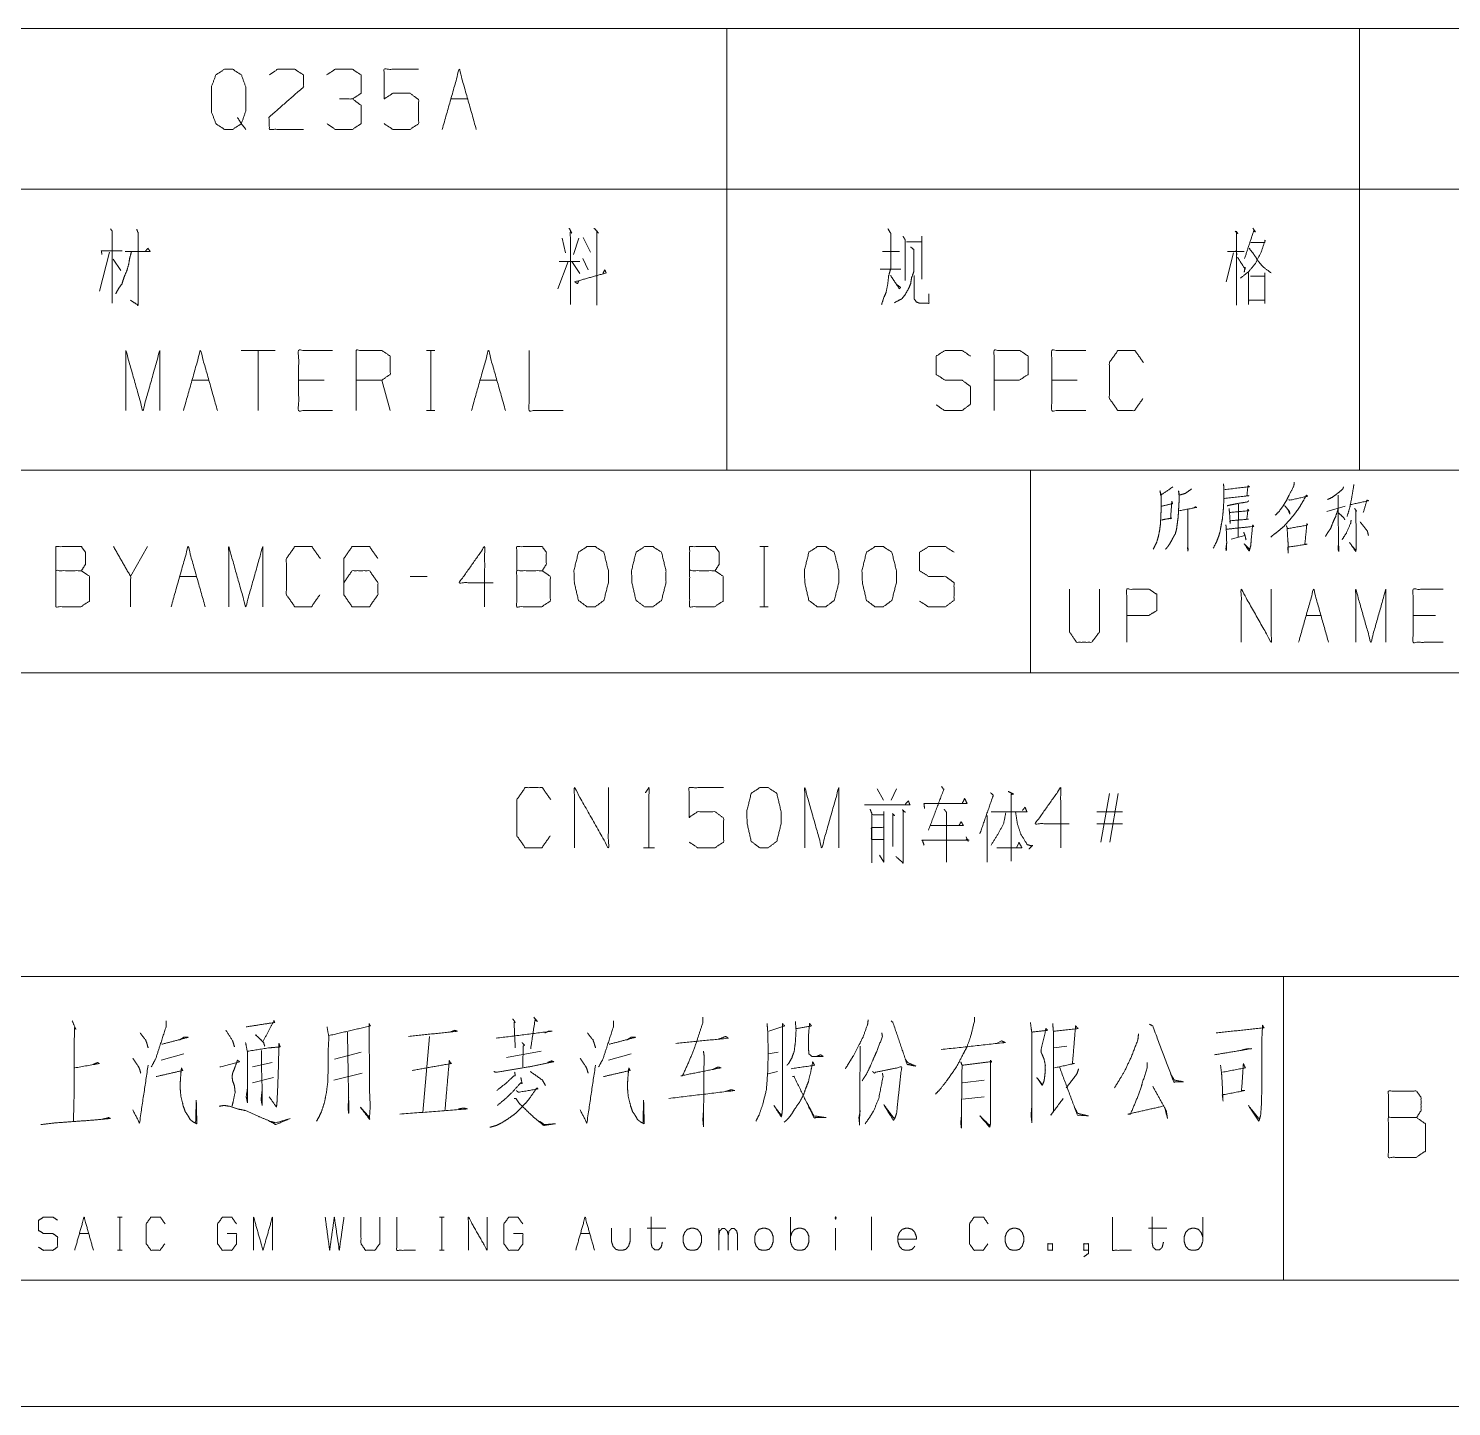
# Model space of a CAD drawing. Header units: millimetres. Extents: x 0 to 420, y 0 to 297.
# Drawn here: x 285.4 to 341.6, y 0 to 54.5 of the extents above; entities that cross this region are included whole.
import ezdxf

# ---------------------------------------------------------------- set-up
doc = ezdxf.new("R2010")
doc.units = ezdxf.units.MM
doc.layers.add('101', color=7, linetype='Continuous', true_color=0xffffff)

msp = doc.modelspace()

# ---------------------------------------------------------------- linework, layer by layer
at = {"layer": '101', "color": 72, "linetype": 'Continuous', "lineweight": 18}
for p, q in [((283, 54.463), (313, 54.463)), ((313, 54.463), (313, 48.113)), ((313, 54.463), (338, 54.463)), ((338, 54.463), (338, 48.113)), ((338, 54.463), (368, 54.463)), ((302.087, 51.675), (302.759, 51.675)), ((283, 48.113), (313, 48.113)), ((313, 48.113), (338, 48.113)), ((313, 48.113), (313, 37)), ((338, 48.113), (368, 48.113)), ((338, 48.113), (338, 37)), ((306.495, 46.175), (306.618, 45.6)), ((307.149, 46.175), (306.936, 45.525)), ((307.325, 46.2), (307.608, 45.625)), ((320.703, 46.25), (320.703, 44.55)), ((288.601, 45.625), (288.212, 44.075)), ((319.147, 45.65), (319.819, 45.65)), ((320.102, 46.025), (320.703, 46.025)), ((333.018, 45.6), (332.735, 44.45)), ((288.742, 45.35), (289.043, 44.9)), ((306.724, 45.25), (306.318, 44.175)), ((306.371, 45.25), (307.184, 45.25)), ((306.866, 45.25), (307.184, 44.775)), ((307.308, 45.375), (307.52, 44.925)), ((319.059, 44.95), (319.872, 44.95)), ((295.143, 41.737), (293.8, 41.737)), ((294.472, 41.737), (294.472, 39.362)), ((301.124, 41.737), (301.46, 41.737)), ((301.301, 41.737), (301.301, 39.362)), ((291.859, 40.563), (292.531, 40.563)), ((297.084, 40.563), (296.076, 40.563)), ((299.696, 39.362), (299.36, 40.563)), ((303.242, 40.563), (303.913, 40.563)), ((326.847, 40.563), (325.839, 40.563)), ((301.124, 39.362), (301.46, 39.362)), ((283, 37), (313, 37)), ((313, 37), (338, 37)), ((338, 37), (368, 37)), ((333.22, 35.666), (333.204, 34.364)), ((336.715, 35.379), (337.433, 35.578)), ((332.923, 34.275), (333.469, 34.43)), ((290.104, 33.984), (289.433, 32.809)), ((314.297, 33.984), (314.633, 33.984)), ((314.474, 33.984), (314.474, 31.609)), ((291.373, 32.809), (292.045, 32.809)), ((301.151, 32.809), (300.479, 32.809)), ((314.297, 31.609), (314.633, 31.609)), ((335.887, 31.261), (336.48, 31.261)), ((341.006, 31.261), (340.116, 31.261)), ((318.938, 24.409), (319.186, 23.959)), ((319.698, 24.409), (319.486, 23.959)), ((327.779, 22.309), (328.115, 24.234)), ((328.468, 24.234), (328.133, 22.309)), ((323.279, 23.359), (323.279, 21.509)), ((328.628, 23.509), (327.62, 23.509)), ((322.54, 22.334), (322.452, 22.509)), ((328.628, 23.034), (327.62, 23.034)), ((309.709, 22.084), (310.133, 22.084)), ((324.534, 22.284), (324.446, 22.084)), ((319.027, 21.784), (319.203, 21.509)), ((301.247, 14.626), (300.979, 11.625)), ((323.853, 14.454), (323.658, 14.35)), ((326.437, 14.247), (325.925, 14.178)), ((290.64, 13.695), (291.542, 13.936)), ((294.249, 13.419), (295.029, 13.591)), ((298.541, 14.005), (297.492, 13.729)), ((304.295, 13.798), (305.661, 14.04)), ((308.319, 13.695), (309.221, 13.936)), ((315.025, 14.005), (314.635, 13.936)), ((294.249, 12.798), (295.078, 13.005)), ((297.467, 12.901), (298.589, 13.177)), ((315, 13.246), (314.635, 13.143)), ((323.17, 12.901), (322.316, 12.798)), ((322.316, 12.142), (323.17, 12.246)), ((288.913, 7.485), (289.098, 7.485)), ((289.01, 7.485), (289.01, 6.174)), ((301.642, 7.485), (301.827, 7.485)), ((301.74, 7.485), (301.74, 6.174)), ((315.512, 6.519), (315.512, 7.485)), ((318.712, 7.499), (318.712, 6.174)), ((287.411, 6.836), (287.781, 6.836)), ((307.212, 6.836), (307.582, 6.836)), ((309.855, 7.043), (310.587, 7.043)), ((312.684, 6.174), (312.684, 7.043)), ((317.297, 7.043), (317.297, 6.174)), ((329.656, 7.043), (330.387, 7.043)), ((288.913, 6.174), (289.098, 6.174)), ((301.642, 6.174), (301.827, 6.174))]:
    msp.add_line(p, q, dxfattribs=at)
at = {"layer": '101', "color": 133, "linetype": 'Continuous', "lineweight": 18}
for p, q in [((235, 37), (415, 37)), ((325, 37), (325, 29)), ((235, 29), (415, 29)), ((285, 17), (394, 17)), ((335, 17), (335, 5)), ((25, 5), (415, 5)), ((235, 5), (415, 5)), ((0, 0), (420, 0))]:
    msp.add_line(p, q, dxfattribs=at)
at = {"layer": '101', "color": 72, "linetype": 'Continuous', "lineweight": 18}
for points, knots in [([(299.457, 50.7), (299.793, 50.475), (300.482, 50.475), (300.818, 50.7), (300.818, 51.65), (300.482, 51.9), (299.793, 51.9), (299.457, 51.675), (299.457, 52.85), (300.818, 52.85)], [0, 0, 0.062229, 0.168345, 0.230571, 0.376816, 0.441264, 0.547379, 0.609609, 0.79049, 1, 1]), ([(293.653, 50.95), (293.812, 50.7), (293.476, 50.475), (293.14, 50.475), (292.804, 50.7), (292.628, 51.175), (292.628, 52.15), (292.804, 52.625), (293.14, 52.85), (293.476, 52.85), (293.812, 52.625), (293.989, 52.15), (293.989, 51.2), (293.812, 50.7), (293.989, 50.475)], [0, 0, 0.043279, 0.102317, 0.151367, 0.210407, 0.284429, 0.426831, 0.500853, 0.559894, 0.608944, 0.667982, 0.742004, 0.880755, 0.958211, 1, 1]), ([(294.922, 52.625), (295.24, 52.85), (295.929, 52.85), (296.265, 52.625), (296.265, 52.15), (294.904, 50.95), (294.922, 50.475), (296.265, 50.475)], [0, 0, 0.069691, 0.192979, 0.265274, 0.350227, 0.674741, 0.759752, 1, 1]), ([(298.206, 51.675), (298.542, 51.9), (298.542, 52.625), (298.206, 52.85), (297.516, 52.85), (297.181, 52.625)], [0, 0, 0.153872, 0.429851, 0.583723, 0.846122, 1, 1]), ([(297.198, 50.7), (297.516, 50.475), (298.206, 50.475), (298.542, 50.7), (298.542, 51.425), (298.206, 51.675), (297.693, 51.675)], [0, 0, 0.124123, 0.34369, 0.472445, 0.703376, 0.836727, 1, 1]), ([(288.636, 46.55), (288.707, 46.45), (288.707, 43.6)], [0, 0, 0.041199, 1, 1]), ([(289.679, 46.525), (289.732, 46.375), (289.732, 43.525), (289.432, 43.725)], [0, 0, 0.047209, 0.892896, 1, 1]), ([(306.76, 46.575), (306.866, 46.375), (306.813, 46.45), (306.813, 43.55)], [0, 0, 0.070344, 0.098885, 1, 1]), ([(307.75, 46.575), (307.926, 46.375), (307.856, 46.45), (307.856, 43.525)], [0, 0, 0.081006, 0.11229, 1, 1]), ([(319.359, 46.55), (319.483, 46.35), (319.483, 45), (319.395, 44.7), (319.359, 44.375), (319.289, 44.025), (319.2, 43.825), (319.112, 43.55)], [0, 0, 0.076125, 0.513098, 0.614331, 0.720148, 0.835726, 0.906504, 1, 1]), ([(319.96, 46.25), (320.049, 46.1), (320.049, 44.5)], [0, 0, 0.098129, 1, 1]), ([(333.089, 46.45), (333.195, 46.35), (333.142, 46.425), (333.142, 43.525), (333.142, 45.65), (332.788, 45.65), (333.442, 45.65)], [0, 0, 0.023247, 0.037896, 0.500409, 0.839319, 0.895699, 1, 1]), ([(333.778, 46.575), (333.884, 46.425), (333.814, 46.45), (333.46, 45.375)], [0, 0, 0.132126, 0.186059, 1, 1]), ([(288.3, 45.525), (288.283, 45.675), (289.096, 45.675)], [0, 0, 0.156667, 1, 1]), ([(289.467, 45.625), (289.396, 45.375), (289.361, 45.15), (289.29, 44.9), (289.184, 44.65), (289.096, 44.375), (288.954, 44.175), (288.848, 43.975)], [0, 0, 0.146031, 0.274053, 0.420084, 0.572724, 0.735083, 0.872755, 1, 1]), ([(289.22, 45.65), (290.209, 45.65), (290.121, 45.775), (290.015, 45.65)], [0, 0, 0.757413, 0.874554, 1, 1]), ([(320.261, 45.825), (320.385, 45.725), (320.385, 44.85), (320.296, 44.6), (320.261, 44.375), (320.19, 44.2), (320.049, 43.95), (319.907, 43.775), (319.624, 43.625)], [0, 0, 0.062435, 0.405831, 0.509895, 0.599279, 0.673351, 0.786072, 0.874364, 1, 1]), ([(333.708, 46), (334.255, 46), (334.273, 46.1), (334.114, 45.625), (333.884, 45.175), (333.619, 44.85), (333.301, 44.6)], [0, 0, 0.220966, 0.26192, 0.463932, 0.667691, 0.836831, 1, 1]), ([(333.637, 45.775), (333.814, 45.55), (334.008, 45.25), (334.185, 45.05), (334.503, 44.8)], [0, 0, 0.21756, 0.48939, 0.692342, 1, 1]), ([(333.177, 45.425), (333.478, 44.95), (333.478, 45.025), (333.442, 44.825)], [0, 0, 0.668993, 0.75826, 1, 1]), ([(307.149, 44.5), (307.096, 44.375), (306.989, 44.45), (308.227, 44.8), (308.174, 44.925), (308.103, 44.775)], [0, 0, 0.073272, 0.143369, 0.837239, 0.91051, 1, 1]), ([(319.465, 44.7), (319.819, 44.175), (319.872, 44.225), (319.731, 44.325)], [0, 0, 0.720064, 0.802978, 1, 1]), ([(320.402, 44.7), (320.402, 43.775), (320.491, 43.65), (320.632, 43.6), (320.985, 43.6), (320.985, 43.975)], [0, 0, 0.472764, 0.551003, 0.627661, 0.808338, 1, 1]), ([(333.619, 44.8), (333.619, 43.55), (333.619, 43.725), (334.255, 43.725), (334.255, 43.6), (334.255, 44.8), (334.255, 44.675), (333.69, 44.675)], [0, 0, 0.306605, 0.34953, 0.505604, 0.536265, 0.830605, 0.861265, 1, 1]), ([(289.247, 39.362), (289.247, 41.737), (289.919, 39.362), (290.59, 41.737), (290.59, 39.362)], [0, 0, 0.245192, 0.5, 0.754808, 1, 1]), ([(297.42, 39.362), (296.076, 39.362), (296.076, 41.737), (297.42, 41.737)], [0, 0, 0.26539, 0.73461, 1, 1]), ([(298.353, 39.362), (298.353, 41.737), (299.36, 41.737), (299.696, 41.513), (299.696, 40.788), (299.36, 40.563), (298.353, 40.563)], [0, 0, 0.400952, 0.571034, 0.639278, 0.761674, 0.829918, 1, 1]), ([(305.182, 41.737), (305.182, 39.362), (306.526, 39.362)], [0, 0, 0.638733, 1, 1]), ([(321.269, 39.588), (321.604, 39.362), (322.294, 39.362), (322.63, 39.613), (322.63, 40.313), (322.294, 40.563), (321.622, 40.563), (321.269, 40.788), (321.269, 41.513), (321.622, 41.737), (322.294, 41.737), (322.63, 41.513)], [0, 0, 0.068037, 0.184055, 0.25452, 0.372335, 0.4428, 0.555844, 0.626371, 0.748393, 0.81892, 0.931964, 1, 1]), ([(323.563, 39.362), (323.563, 41.737), (324.57, 41.737), (324.906, 41.513), (324.906, 40.788), (324.553, 40.563), (323.563, 40.563)], [0, 0, 0.401147, 0.571311, 0.639588, 0.762044, 0.832821, 1, 1]), ([(327.183, 39.362), (325.839, 39.362), (325.839, 41.737), (327.183, 41.737)], [0, 0, 0.26539, 0.73461, 1, 1]), ([(329.441, 39.838), (329.106, 39.362), (328.452, 39.362), (328.116, 39.838), (328.116, 41.263), (328.452, 41.737), (329.123, 41.737), (329.459, 41.263)], [0, 0, 0.114568, 0.243366, 0.357936, 0.638584, 0.753154, 0.885433, 1, 1]), ([(330.629, 36.351), (330.566, 36.307), (330.145, 36.02), (330.114, 36.196), (330.161, 36.02), (330.161, 35.446), (330.145, 35.092), (330.129, 34.849), (330.098, 34.606), (330.051, 34.386), (329.989, 34.165), (329.911, 34.01), (329.848, 33.878)], [0, 0, 0.024363, 0.186803, 0.243942, 0.302154, 0.485024, 0.597668, 0.675195, 0.753199, 0.825098, 0.89819, 0.953346, 1, 1]), ([(331.363, 36.262), (331.113, 36.086), (330.879, 36.02), (330.847, 36.196), (330.879, 35.931), (330.863, 35.666), (330.847, 35.379), (330.832, 35.136), (330.801, 34.916), (330.769, 34.673), (330.723, 34.496), (330.645, 34.364), (330.566, 34.209), (330.488, 34.077), (330.41, 33.966), (330.332, 33.878)], [0, 0, 0.096319, 0.172937, 0.229415, 0.313416, 0.396985, 0.487495, 0.564125, 0.634336, 0.711437, 0.768975, 0.817388, 0.871906, 0.920319, 0.962889, 1, 1]), ([(332.626, 36.461), (332.642, 36.262), (332.642, 35.909), (332.626, 35.578), (332.611, 35.357), (332.58, 35.07), (332.533, 34.827), (332.486, 34.562), (332.424, 34.364), (332.346, 34.165), (332.221, 33.922)], [0, 0, 0.076503, 0.212087, 0.33934, 0.424292, 0.535105, 0.630037, 0.733301, 0.813245, 0.895183, 1, 1]), ([(332.673, 36.24), (333.641, 36.351), (333.594, 36.395), (333.548, 35.998), (333.626, 35.998), (332.658, 35.887)], [0, 0, 0.39108, 0.416924, 0.577585, 0.60892, 1, 1]), ([(335.202, 35.843), (335.248, 35.821), (335.951, 35.975), (335.904, 36.02), (335.779, 35.799), (335.639, 35.556), (335.498, 35.357), (335.342, 35.158), (335.17, 34.96), (334.983, 34.761), (334.78, 34.584), (334.624, 34.474), (334.499, 34.364)], [0, 0, 0.017093, 0.254607, 0.275864, 0.359629, 0.452278, 0.53264, 0.616084, 0.70281, 0.792986, 0.881828, 0.944963, 1, 1]), ([(335.42, 36.527), (335.405, 36.373), (335.217, 36.02), (335.108, 35.799), (334.983, 35.6), (334.827, 35.379), (334.671, 35.225)], [0, 0, 0.101774, 0.363754, 0.525154, 0.678922, 0.85608, 1, 1]), ([(337.371, 36.351), (337.34, 36.262), (337.137, 36.086), (336.918, 35.931), (336.731, 35.843)], [0, 0, 0.111856, 0.433088, 0.752703, 1, 1]), ([(337.152, 36.02), (337.168, 34.275), (337.184, 33.79), (337.152, 33.878), (337.168, 34.077)], [0, 0, 0.691283, 0.883884, 0.921006, 1, 1]), ([(337.777, 36.439), (337.761, 36.329), (337.683, 35.865), (337.621, 35.556), (337.511, 35.181)], [0, 0, 0.086565, 0.451629, 0.696477, 1, 1]), ([(330.192, 35.026), (330.223, 35.048), (330.582, 35.114), (330.535, 35.092), (330.582, 35.777), (330.613, 35.688), (330.176, 35.578)], [0, 0, 0.022681, 0.239273, 0.269981, 0.676983, 0.732557, 1, 1]), ([(330.863, 35.401), (331.566, 35.534), (331.519, 35.556), (331.441, 35.512)], [0, 0, 0.834819, 0.895271, 1, 1]), ([(331.222, 35.446), (331.222, 33.812), (331.207, 33.922), (331.222, 34.099)], [0, 0, 0.849783, 0.907772, 1, 1]), ([(333.626, 35.799), (333.579, 35.755), (333.188, 35.688), (332.97, 35.644), (332.767, 35.6)], [0, 0, 0.07226, 0.516589, 0.766867, 1, 1]), ([(332.845, 35.49), (332.861, 35.335), (332.892, 34.894), (332.876, 35.004), (333.61, 35.07), (333.548, 35.07), (333.594, 35.468), (333.626, 35.401), (332.861, 35.335)], [0, 0, 0.056492, 0.217482, 0.258029, 0.525926, 0.548635, 0.694164, 0.720796, 1, 1]), ([(335.03, 35.6), (335.061, 35.578), (335.233, 35.379), (335.248, 35.269), (335.186, 35.423)], [0, 0, 0.066028, 0.519581, 0.712132, 1, 1]), ([(337.152, 35.468), (337.059, 35.181), (336.949, 34.938), (336.856, 34.695), (336.762, 34.562), (336.653, 34.386)], [0, 0, 0.251918, 0.474135, 0.691326, 0.826694, 1, 1]), ([(337.808, 35.49), (337.886, 35.379), (337.855, 35.401), (337.87, 34.231), (337.87, 33.944), (337.855, 33.79), (337.605, 34.143), (337.855, 33.834)], [0, 0, 0.051678, 0.066298, 0.513635, 0.623349, 0.682727, 0.848098, 1, 1]), ([(337.652, 35.644), (338.354, 35.799), (338.292, 35.821), (338.151, 35.335)], [0, 0, 0.557066, 0.608364, 1, 1]), ([(335.108, 34.805), (335.139, 34.739), (335.17, 34.187), (335.186, 34.121), (335.186, 33.723), (335.17, 33.9), (335.17, 33.966), (335.935, 34.077), (335.842, 34.077), (335.92, 34.894), (335.951, 34.849), (335.904, 34.827), (335.155, 34.695)], [0, 0, 0.018828, 0.160986, 0.178485, 0.280676, 0.326272, 0.343303, 0.542024, 0.566111, 0.777126, 0.791033, 0.804348, 1, 1]), ([(337.168, 35.313), (337.371, 35.136), (337.418, 35.048)], [0, 0, 0.729109, 1, 1]), ([(337.668, 35.026), (337.652, 34.916), (337.48, 34.518), (337.309, 34.253)], [0, 0, 0.129619, 0.632946, 1, 1]), ([(338.027, 34.96), (338.308, 34.606), (338.354, 34.43)], [0, 0, 0.711821, 1, 1]), ([(332.72, 34.849), (332.736, 34.651), (332.751, 34.143), (332.736, 33.812), (332.72, 33.9), (332.751, 34.121)], [0, 0, 0.147471, 0.523364, 0.768667, 0.835021, 1, 1]), ([(332.751, 34.673), (333.813, 34.783), (333.782, 34.849), (333.766, 34.739), (333.719, 34.231), (333.704, 34.032), (333.641, 33.812), (333.438, 34.099), (333.657, 33.878)], [0, 0, 0.374083, 0.399749, 0.43883, 0.61759, 0.687458, 0.767887, 0.891105, 1, 1]), ([(333.423, 34.562), (333.485, 34.386), (333.516, 34.253)], [0, 0, 0.579215, 1, 1]), ([(286.484, 33.034), (286.484, 33.984), (287.492, 33.984), (287.651, 33.759), (287.651, 33.284), (287.492, 33.034), (286.484, 33.034), (286.484, 31.609), (287.474, 31.609), (287.81, 31.834), (287.81, 32.809), (287.492, 33.034)], [0, 0, 0.115917, 0.238845, 0.272468, 0.330427, 0.366583, 0.489512, 0.663388, 0.78416, 0.833484, 0.952452, 1, 1]), ([(289.433, 31.609), (289.433, 32.809), (288.761, 33.984)], [0, 0, 0.469959, 1, 1]), ([(293.314, 31.609), (293.314, 33.984), (293.985, 31.609), (294.657, 33.984), (294.657, 31.609)], [0, 0, 0.245192, 0.5, 0.754808, 1, 1]), ([(296.916, 32.084), (296.58, 31.609), (295.926, 31.609), (295.59, 32.084), (295.59, 33.509), (295.926, 33.984), (296.598, 33.984), (296.934, 33.509)], [0, 0, 0.11457, 0.243368, 0.357935, 0.638584, 0.753151, 0.88543, 1, 1]), ([(297.867, 32.559), (298.185, 33.034), (298.874, 33.034), (299.21, 32.559), (299.21, 32.084), (298.874, 31.609), (298.185, 31.609), (297.867, 32.084), (297.867, 33.509), (298.185, 33.984), (298.874, 33.984), (299.21, 33.509)], [0, 0, 0.076963, 0.16976, 0.248073, 0.312018, 0.390332, 0.483129, 0.560092, 0.751927, 0.828889, 0.921687, 1, 1]), ([(303.763, 32.559), (302.42, 32.559), (303.427, 33.984), (303.427, 31.609)], [0, 0, 0.245869, 0.565295, 1, 1]), ([(304.696, 33.034), (304.696, 33.984), (305.704, 33.984), (305.863, 33.759), (305.863, 33.284), (305.704, 33.034), (304.696, 33.034), (304.696, 31.609), (305.686, 31.609), (306.022, 31.834), (306.022, 32.809), (305.704, 33.034)], [0, 0, 0.115917, 0.238847, 0.27247, 0.330428, 0.366585, 0.489515, 0.66339, 0.784165, 0.833487, 0.952454, 1, 1]), ([(307.803, 31.609), (308.139, 31.859), (308.316, 32.559), (308.316, 33.034), (308.139, 33.759), (307.803, 33.984), (307.468, 33.984), (307.132, 33.759), (306.955, 33.034), (306.973, 32.559), (307.132, 31.859), (307.468, 31.609), (307.803, 31.609)], [0, 0, 0.067527, 0.183973, 0.260585, 0.380944, 0.446143, 0.500306, 0.565505, 0.685865, 0.76253, 0.87831, 0.945837, 1, 1]), ([(310.08, 31.609), (310.416, 31.859), (310.592, 32.559), (310.592, 33.034), (310.416, 33.759), (310.08, 33.984), (309.744, 33.984), (309.408, 33.759), (309.231, 33.034), (309.249, 32.559), (309.408, 31.859), (309.744, 31.609), (310.08, 31.609)], [0, 0, 0.067524, 0.18397, 0.260582, 0.380941, 0.446138, 0.500304, 0.565503, 0.685862, 0.762527, 0.878307, 0.945834, 1, 1]), ([(311.526, 33.034), (311.526, 33.984), (312.533, 33.984), (312.692, 33.759), (312.692, 33.284), (312.533, 33.034), (311.526, 33.034), (311.526, 31.609), (312.515, 31.609), (312.851, 31.834), (312.851, 32.809), (312.533, 33.034)], [0, 0, 0.115917, 0.238848, 0.272469, 0.330428, 0.366583, 0.489514, 0.66339, 0.784162, 0.833487, 0.952454, 1, 1]), ([(316.909, 31.609), (317.245, 31.859), (317.422, 32.559), (317.422, 33.034), (317.245, 33.759), (316.909, 33.984), (316.573, 33.984), (316.238, 33.759), (316.061, 33.034), (316.079, 32.559), (316.238, 31.859), (316.573, 31.609), (316.909, 31.609)], [0, 0, 0.067527, 0.183972, 0.260584, 0.380943, 0.446142, 0.500305, 0.565504, 0.685864, 0.762529, 0.87831, 0.945837, 1, 1]), ([(319.186, 31.609), (319.522, 31.859), (319.698, 32.559), (319.698, 33.034), (319.522, 33.759), (319.186, 33.984), (318.85, 33.984), (318.514, 33.759), (318.337, 33.034), (318.355, 32.559), (318.514, 31.859), (318.85, 31.609), (319.186, 31.609)], [0, 0, 0.067527, 0.183973, 0.260585, 0.380944, 0.446143, 0.500306, 0.565505, 0.685865, 0.76253, 0.87831, 0.945837, 1, 1]), ([(320.614, 31.834), (320.95, 31.609), (321.639, 31.609), (321.975, 31.859), (321.975, 32.559), (321.639, 32.809), (320.967, 32.809), (320.614, 33.034), (320.614, 33.759), (320.967, 33.984), (321.639, 33.984), (321.975, 33.759)], [0, 0, 0.068034, 0.184053, 0.254519, 0.372335, 0.442801, 0.555846, 0.62637, 0.748394, 0.818919, 0.931963, 1, 1]), ([(326.539, 32.299), (326.539, 30.621), (326.82, 30.202), (327.413, 30.202), (327.725, 30.621), (327.725, 32.299)], [0, 0, 0.337151, 0.438599, 0.557782, 0.662849, 1, 1]), ([(328.802, 30.202), (328.802, 32.299), (329.691, 32.299), (329.988, 32.1), (329.988, 31.46), (329.676, 31.261), (328.802, 31.261)], [0, 0, 0.401145, 0.571312, 0.639588, 0.762043, 0.832818, 1, 1]), ([(333.328, 30.202), (333.328, 32.299), (334.514, 30.202), (334.514, 32.299)], [0, 0, 0.317574, 0.682426, 1, 1]), ([(337.853, 30.202), (337.853, 32.299), (338.447, 30.202), (339.04, 32.299), (339.04, 30.202)], [0, 0, 0.245192, 0.5, 0.754808, 1, 1]), ([(341.303, 30.202), (340.116, 30.202), (340.116, 32.299), (341.303, 32.299)], [0, 0, 0.265389, 0.734611, 1, 1]), ([(306.022, 22.559), (305.686, 22.084), (305.032, 22.084), (304.696, 22.559), (304.696, 23.984), (305.032, 24.459), (305.704, 24.459), (306.04, 23.984)], [0, 0, 0.114567, 0.243366, 0.357935, 0.638584, 0.753154, 0.885433, 1, 1]), ([(306.973, 22.084), (306.973, 24.459), (308.316, 22.084), (308.316, 24.459)], [0, 0, 0.317574, 0.682426, 1, 1]), ([(309.779, 24.259), (309.921, 24.459), (309.921, 22.084)], [0, 0, 0.09349, 1, 1]), ([(311.508, 22.309), (311.844, 22.084), (312.533, 22.084), (312.869, 22.309), (312.869, 23.259), (312.533, 23.509), (311.844, 23.509), (311.508, 23.284), (311.508, 24.459), (312.869, 24.459)], [0, 0, 0.062227, 0.168345, 0.230572, 0.376816, 0.441264, 0.547383, 0.609609, 0.79049, 1, 1]), ([(314.633, 22.084), (314.969, 22.334), (315.145, 23.034), (315.145, 23.509), (314.969, 24.234), (314.633, 24.459), (314.297, 24.459), (313.961, 24.234), (313.784, 23.509), (313.802, 23.034), (313.961, 22.334), (314.297, 22.084), (314.633, 22.084)], [0, 0, 0.067524, 0.183971, 0.260583, 0.380943, 0.446139, 0.500306, 0.565503, 0.685862, 0.762528, 0.878309, 0.945833, 1, 1]), ([(316.079, 22.084), (316.079, 24.459), (316.75, 22.084), (317.422, 24.459), (317.422, 22.084)], [0, 0, 0.245192, 0.5, 0.754808, 1, 1]), ([(321.48, 24.509), (321.568, 24.384), (320.967, 22.784)], [0, 0, 0.082203, 1, 1]), ([(323.421, 24.259), (323.527, 24.159), (322.996, 22.634)], [0, 0, 0.082809, 1, 1]), ([(324.11, 24.309), (324.322, 24.209), (324.234, 24.184), (324.234, 21.559)], [0, 0, 0.079453, 0.11057, 1, 1]), ([(326.528, 23.034), (325.184, 23.034), (326.192, 24.459), (326.192, 22.084)], [0, 0, 0.245869, 0.565295, 1, 1]), ([(318.443, 23.784), (320.229, 23.784), (320.176, 23.934), (320.052, 23.809)], [0, 0, 0.842002, 0.917042, 1, 1]), ([(320.808, 23.634), (320.791, 23.834), (322.487, 23.834), (322.399, 24.034), (322.311, 23.859)], [0, 0, 0.086832, 0.820652, 0.915212, 1, 1]), ([(323.438, 23.509), (324.852, 23.509), (324.782, 23.684), (324.676, 23.559)], [0, 0, 0.800379, 0.907216, 1, 1]), ([(318.656, 23.609), (318.726, 23.434), (318.726, 21.484), (318.726, 23.384), (319.203, 23.384), (319.203, 23.509), (319.203, 21.509), (319.203, 22.884), (318.709, 22.884), (318.709, 22.409), (319.186, 22.409)], [0, 0, 0.019945, 0.226009, 0.426789, 0.477219, 0.490428, 0.701776, 0.847078, 0.899375, 0.94957, 1, 1]), ([(319.539, 23.434), (319.628, 23.359), (319.557, 23.384), (319.557, 22.134)], [0, 0, 0.080439, 0.132479, 1, 1]), ([(319.928, 23.584), (320.052, 23.484), (319.963, 23.559), (319.963, 21.484), (319.681, 21.734)], [0, 0, 0.058325, 0.10082, 0.861608, 1, 1]), ([(321.038, 22.959), (322.346, 22.959), (322.258, 23.109), (322.169, 22.959)], [0, 0, 0.789755, 0.894881, 1, 1]), ([(321.586, 23.609), (321.674, 23.484), (321.674, 21.509)], [0, 0, 0.071939, 1, 1]), ([(324.022, 23.459), (323.933, 23.034), (323.703, 22.609), (323.438, 22.184)], [0, 0, 0.306096, 0.646776, 1, 1]), ([(324.41, 23.484), (324.481, 23.034), (324.622, 22.609), (324.87, 22.209), (325.029, 22.159), (325.082, 22.184), (324.941, 22.034)], [0, 0, 0.252323, 0.50043, 0.760971, 0.85334, 0.88581, 1, 1]), ([(320.791, 22.184), (320.72, 22.384), (322.558, 22.384), (322.452, 22.434)], [0, 0, 0.097862, 0.945905, 1, 1]), ([(323.668, 22.084), (324.658, 22.084), (324.534, 22.309)], [0, 0, 0.794014, 1, 1]), ([(287.128, 15.247), (287.274, 14.902), (287.226, 15.006), (287.201, 14.281), (287.201, 12.246), (287.177, 11.28)], [0, 0, 0.088891, 0.116032, 0.287978, 0.770794, 1, 1]), ([(290.835, 15.247), (290.835, 15.006), (290.591, 14.247), (290.42, 13.729), (290.249, 13.419)], [0, 0, 0.124612, 0.535976, 0.817159, 1, 1]), ([(294.005, 15.006), (295.127, 15.178), (295.102, 15.247), (294.663, 14.419), (294.371, 14.695), (294.688, 14.385), (294.736, 14.247)], [0, 0, 0.361753, 0.385074, 0.683733, 0.811934, 0.953357, 1, 1]), ([(304.539, 15.316), (304.637, 15.178), (304.588, 15.178), (304.637, 14.178)], [0, 0, 0.138589, 0.178592, 1, 1]), ([(305.368, 15.385), (305.515, 15.213), (305.417, 15.282), (305.246, 14.143)], [0, 0, 0.151118, 0.230947, 1, 1]), ([(308.514, 15.247), (308.514, 15.006), (308.27, 14.247), (308.099, 13.729), (307.929, 13.419)], [0, 0, 0.124612, 0.535976, 0.817159, 1, 1]), ([(312.05, 15.385), (312.05, 15.178), (311.733, 14.212), (311.513, 13.66), (311.245, 13.074), (311.196, 13.074), (312.757, 13.384), (312.66, 13.419), (312.44, 13.315)], [0, 0, 0.046524, 0.275032, 0.408545, 0.553501, 0.564465, 0.92219, 0.945453, 1, 1]), ([(315.708, 15.213), (315.732, 14.868), (315.708, 14.419), (315.659, 14.04), (315.561, 13.764), (315.439, 13.557), (315.366, 13.488)], [0, 0, 0.190955, 0.438946, 0.650198, 0.811822, 0.94447, 1, 1]), ([(318.585, 15.282), (318.561, 15.109), (318.39, 14.626), (318.219, 14.281), (318, 13.867), (317.829, 13.591), (317.683, 13.35)], [0, 0, 0.081145, 0.319756, 0.499049, 0.717311, 0.868474, 1, 1]), ([(319.488, 15.247), (319.561, 15.178), (320.122, 13.522), (320.463, 13.453), (320.146, 13.591), (320.049, 13.729)], [0, 0, 0.037082, 0.681737, 0.810185, 0.937687, 1, 1]), ([(322.779, 15.385), (322.779, 15.213), (322.633, 14.626), (322.487, 14.212), (322.34, 13.936), (322.072, 13.419), (321.682, 12.867), (321.414, 12.522), (321.243, 12.349)], [0, 0, 0.049752, 0.224095, 0.350741, 0.440842, 0.608969, 0.803946, 0.929998, 1, 1]), ([(289.81, 14.764), (290.03, 14.488), (290.079, 14.35), (290.127, 14.178)], [0, 0, 0.519919, 0.73571, 1, 1]), ([(293.2, 14.868), (293.468, 14.454), (293.541, 14.212)], [0, 0, 0.661595, 1, 1]), ([(297.199, 15.006), (297.272, 14.592), (297.248, 14.178), (297.248, 13.453), (297.223, 12.798), (297.175, 12.418), (297.102, 12.039), (296.98, 11.659), (296.882, 11.452), (296.784, 11.28)], [0, 0, 0.110336, 0.219176, 0.409317, 0.581468, 0.681885, 0.783317, 0.887931, 0.947989, 1, 1]), ([(297.272, 14.661), (298.906, 15.04), (298.858, 15.144), (298.858, 14.626), (298.882, 13.212), (298.882, 12.384), (298.906, 11.866), (298.882, 11.521), (298.882, 11.349), (298.516, 11.832), (298.858, 11.452)], [0, 0, 0.250211, 0.267275, 0.344454, 0.55544, 0.678925, 0.756189, 0.80777, 0.833496, 0.923863, 1, 1]), ([(298.004, 14.799), (298.053, 12.073), (298.053, 11.59), (298.028, 11.797), (298.053, 12.211)], [0, 0, 0.711345, 0.837386, 0.891777, 1, 1]), ([(300.418, 14.626), (302.345, 14.833), (302.247, 14.868), (302.076, 14.799)], [0, 0, 0.870762, 0.917258, 1, 1]), ([(303.881, 14.557), (306.076, 14.833), (305.954, 14.833), (305.807, 14.764)], [0, 0, 0.886329, 0.935184, 1, 1]), ([(307.49, 14.764), (307.709, 14.488), (307.758, 14.35), (307.807, 14.178)], [0, 0, 0.519919, 0.73571, 1, 1]), ([(310.977, 14.35), (313.05, 14.557), (312.952, 14.626), (312.684, 14.523)], [0, 0, 0.836554, 0.884532, 1, 1]), ([(314.586, 15.144), (314.61, 14.868), (314.635, 14.005), (314.61, 13.177), (314.561, 12.522), (314.415, 11.935), (314.269, 11.521), (314.147, 11.28)], [0, 0, 0.070329, 0.28934, 0.499598, 0.66644, 0.819873, 0.931329, 1, 1]), ([(314.659, 14.833), (315.293, 15.04), (315.196, 15.109), (315.196, 11.763), (315.171, 11.521), (315.147, 11.452), (314.854, 11.901), (315.147, 11.521)], [0, 0, 0.122094, 0.143965, 0.756447, 0.800872, 0.814266, 0.912285, 1, 1]), ([(315.757, 14.937), (316.342, 15.04), (316.269, 15.144), (316.22, 14.626), (316.22, 14.178), (316.244, 13.936), (316.366, 13.833), (316.805, 13.833), (316.708, 13.902), (316.537, 13.833)], [0, 0, 0.209703, 0.254415, 0.437769, 0.595975, 0.681595, 0.738019, 0.892888, 0.935041, 1, 1]), ([(319.122, 14.764), (319.146, 14.626), (318.927, 14.04), (318.829, 13.833), (318.683, 13.488), (318.536, 13.177), (318.341, 12.867)], [0, 0, 0.067376, 0.36846, 0.478481, 0.658656, 0.823687, 1, 1]), ([(324.998, 15.178), (325.047, 14.764), (325.047, 11.245), (325.023, 11.521), (325.047, 11.832)], [0, 0, 0.092137, 0.86992, 0.931161, 1, 1]), ([(325.071, 14.799), (325.681, 14.868), (325.608, 14.937), (325.413, 14.074), (325.413, 14.005), (325.462, 13.902), (325.535, 13.729), (325.584, 13.488), (325.584, 13.281), (325.559, 13.039), (325.535, 12.867), (325.462, 12.694), (325.242, 13.005), (325.462, 12.729)], [0, 0, 0.163216, 0.189965, 0.42515, 0.443501, 0.473931, 0.523766, 0.589292, 0.644345, 0.7089, 0.755234, 0.805069, 0.906205, 1, 1]), ([(325.876, 15.144), (325.901, 14.833), (325.901, 11.659), (325.803, 11.521), (326.291, 12.177)], [0, 0, 0.069653, 0.779472, 0.817267, 1, 1]), ([(325.925, 14.833), (326.876, 14.937), (326.779, 15.04), (326.657, 13.557), (326.73, 13.557), (325.949, 13.384)], [0, 0, 0.276542, 0.317649, 0.747834, 0.768982, 1, 1]), ([(329.266, 14.73), (329.241, 14.488), (328.973, 13.798), (328.729, 13.281), (328.485, 12.867), (328.315, 12.591)], [0, 0, 0.102841, 0.416511, 0.658903, 0.86249, 1, 1]), ([(329.705, 15.109), (329.827, 15.04), (330.656, 12.832), (331.046, 12.832), (330.681, 12.901), (330.534, 13.143)], [0, 0, 0.039541, 0.705114, 0.815247, 0.920312, 1, 1]), ([(332.338, 14.764), (334.216, 14.971), (334.168, 15.075), (334.143, 14.557), (334.143, 12.625), (334.119, 11.866), (334.094, 11.521), (334.046, 11.349), (334.021, 11.28), (333.607, 11.901), (334.021, 11.383)], [0, 0, 0.261649, 0.277493, 0.349233, 0.616764, 0.72192, 0.769813, 0.794637, 0.804771, 0.908172, 1, 1]), ([(290.664, 14.316), (291.713, 14.592), (291.542, 14.592), (291.371, 14.488)], [0, 0, 0.745411, 0.862774, 1, 1]), ([(293.98, 14.385), (294.053, 14.005), (294.053, 12.004), (294.005, 12.246), (294.053, 12.591)], [0, 0, 0.129595, 0.800553, 0.883167, 1, 1]), ([(294.053, 14.04), (294.932, 14.178), (295.346, 14.212), (295.297, 14.35), (295.273, 13.281), (295.249, 12.625), (295.224, 12.073), (295.2, 11.832), (294.907, 12.246)], [0, 0, 0.19844, 0.29133, 0.324006, 0.56283, 0.709269, 0.832622, 0.88681, 1, 1]), ([(294.614, 14.074), (294.614, 13.212), (294.639, 12.384), (294.639, 11.901), (294.59, 12.142), (294.639, 12.556)], [0, 0, 0.304008, 0.595981, 0.766226, 0.853067, 1, 1]), ([(304.905, 14.385), (305.003, 14.281), (304.954, 14.247), (304.929, 13.419)], [0, 0, 0.138047, 0.196037, 1, 1]), ([(308.343, 14.316), (309.392, 14.592), (309.221, 14.592), (309.051, 14.488)], [0, 0, 0.745418, 0.86277, 1, 1]), ([(318.268, 14.247), (318.244, 11.142), (318.219, 11.418), (318.268, 11.694)], [0, 0, 0.847819, 0.923473, 1, 1]), ([(321.462, 14.109), (323.999, 14.385), (323.853, 14.454)], [0, 0, 0.940373, 1, 1]), ([(332.265, 13.902), (333.729, 14.143), (333.582, 14.143), (333.314, 14.074)], [0, 0, 0.777945, 0.854701, 1, 1]), ([(287.226, 13.384), (288.201, 13.557), (288.128, 13.591), (287.957, 13.522)], [0, 0, 0.788943, 0.853361, 1, 1]), ([(289.518, 13.764), (289.737, 13.453), (289.786, 13.35), (289.835, 13.177)], [0, 0, 0.564231, 0.734008, 1, 1]), ([(292.956, 13.419), (293.736, 13.626), (293.663, 13.695), (293.59, 13.488), (293.468, 13.177), (293.444, 13.039), (293.468, 12.867), (293.541, 12.66), (293.566, 12.418), (293.492, 12.073), (293.444, 11.866)], [0, 0, 0.288064, 0.323943, 0.402265, 0.521269, 0.571261, 0.63341, 0.711732, 0.798322, 0.924133, 1, 1]), ([(300.564, 13.281), (302.101, 13.557), (302.028, 13.66), (301.857, 11.694)], [0, 0, 0.426351, 0.460965, 1, 1]), ([(303.783, 13.246), (303.856, 13.212), (303.905, 13.212), (305.149, 13.419), (306.149, 13.626), (306.076, 13.66), (305.905, 13.591)], [0, 0, 0.030219, 0.048442, 0.519512, 0.900991, 0.93121, 1, 1]), ([(307.197, 13.764), (307.416, 13.453), (307.465, 13.35), (307.514, 13.177)], [0, 0, 0.564239, 0.734012, 1, 1]), ([(312.074, 14.04), (312.099, 13.867), (312.074, 11.073), (312.05, 11.349), (312.074, 11.694)], [0, 0, 0.048504, 0.826565, 0.903707, 1, 1]), ([(315.537, 13.35), (316.464, 13.488), (316.391, 13.626), (316.318, 13.246), (316.22, 12.832), (316.122, 12.591), (316.025, 12.315), (315.878, 12.039), (315.683, 11.763), (315.537, 11.521), (315.391, 11.349), (315.269, 11.245)], [0, 0, 0.248088, 0.28944, 0.391759, 0.504363, 0.573317, 0.650816, 0.73352, 0.823008, 0.897766, 0.957654, 1, 1]), ([(322.243, 13.626), (322.292, 13.488), (322.267, 11.211), (322.267, 11.004), (322.243, 11.211), (322.267, 11.452)], [0, 0, 0.047497, 0.786427, 0.853598, 0.921235, 1, 1]), ([(322.292, 13.488), (323.414, 13.626), (323.414, 13.695), (323.462, 13.626), (323.414, 13.591), (323.414, 11.176), (323.389, 11.038), (322.999, 11.487), (323.389, 11.107)], [0, 0, 0.224398, 0.238094, 0.254868, 0.266729, 0.746112, 0.77393, 0.891944, 1, 1]), ([(329.607, 13.591), (329.607, 13.384), (329.388, 12.694), (329.412, 12.729), (329.193, 12.142), (328.949, 11.556), (328.851, 11.556), (330.217, 11.866)], [0, 0, 0.05545, 0.249412, 0.26073, 0.428483, 0.598637, 0.624772, 1, 1]), ([(332.509, 13.488), (332.558, 13.074), (332.607, 12.073), (332.582, 12.315), (333.46, 12.487), (333.338, 12.487), (333.411, 13.557), (333.485, 13.384), (332.582, 13.212)], [0, 0, 0.08584, 0.292105, 0.342087, 0.526357, 0.55147, 0.772215, 0.810799, 1, 1]), ([(289.518, 11.728), (289.786, 11.211), (290.127, 13.488)], [0, 0, 0.202025, 1, 1]), ([(290.444, 13.039), (291.493, 13.281), (291.444, 13.384), (291.42, 13.143), (291.396, 12.798), (291.396, 12.556), (291.42, 12.28), (291.518, 11.866), (291.591, 11.659), (291.688, 11.521), (291.786, 11.349), (291.908, 11.245), (292.054, 11.176), (292.03, 12.108), (292.005, 11.245)], [0, 0, 0.198341, 0.219427, 0.264158, 0.327895, 0.3724, 0.423461, 0.501845, 0.542306, 0.573453, 0.609975, 0.639452, 0.669269, 0.84099, 1, 1]), ([(304.612, 13.212), (304.637, 13.074), (304.588, 13.074), (304.295, 12.798), (303.905, 12.487)], [0, 0, 0.128573, 0.17333, 0.54243, 1, 1]), ([(304.856, 13.005), (304.905, 12.763), (304.856, 12.798), (304.515, 12.418), (304.222, 12.142), (303.929, 11.901)], [0, 0, 0.154138, 0.191518, 0.510905, 0.762591, 1, 1]), ([(305.222, 13.246), (305.71, 12.901), (305.832, 12.694)], [0, 0, 0.713213, 1, 1]), ([(307.197, 11.728), (307.465, 11.211), (307.807, 13.488)], [0, 0, 0.202027, 1, 1]), ([(308.124, 13.039), (309.173, 13.281), (309.124, 13.384), (309.099, 13.143), (309.075, 12.798), (309.075, 12.556), (309.099, 12.28), (309.197, 11.866), (309.27, 11.659), (309.368, 11.521), (309.465, 11.349), (309.587, 11.245), (309.734, 11.176), (309.709, 12.108), (309.685, 11.245)], [0, 0, 0.198341, 0.219426, 0.264158, 0.327895, 0.3724, 0.423461, 0.501845, 0.542305, 0.57345, 0.609972, 0.639449, 0.66927, 0.84099, 1, 1]), ([(315.586, 13.039), (315.659, 13.039), (316.439, 11.418), (316.927, 11.418), (316.439, 11.487), (316.147, 12.039)], [0, 0, 0.021039, 0.538448, 0.678706, 0.82036, 1, 1]), ([(319.146, 13.177), (319.17, 13.039), (319, 12.177), (318.805, 11.694), (318.634, 11.418), (318.463, 11.176)], [0, 0, 0.064861, 0.471802, 0.712904, 0.863112, 1, 1]), ([(318.756, 13.246), (318.829, 13.177), (318.878, 13.212), (319.902, 13.419), (319.756, 12.073), (319.707, 11.59), (319.634, 11.383), (319.585, 11.314), (319.195, 11.935), (319.609, 11.383)], [0, 0, 0.021075, 0.033595, 0.252602, 0.536206, 0.63793, 0.683936, 0.701643, 0.855333, 1, 1]), ([(326.145, 13.419), (326.852, 11.521), (327.291, 11.487), (326.852, 11.59), (326.754, 11.797)], [0, 0, 0.643821, 0.783835, 0.927246, 1, 1]), ([(326.901, 13.35), (326.828, 13.143), (326.413, 12.591)], [0, 0, 0.241282, 1, 1]), ([(304.685, 12.487), (304.759, 12.418), (305.539, 12.556), (305.49, 12.591), (305.198, 12.177), (305.027, 11.97), (304.832, 11.763), (304.612, 11.556), (304.368, 11.383), (304.1, 11.211), (303.881, 11.107), (303.637, 11.038)], [0, 0, 0.029336, 0.260529, 0.277957, 0.425844, 0.50411, 0.587085, 0.675092, 0.762231, 0.855274, 0.926064, 1, 1]), ([(310.708, 12.177), (313.294, 12.487), (313.172, 12.522), (312.952, 12.453)], [0, 0, 0.879479, 0.922284, 1, 1]), ([(329.827, 12.66), (330.363, 11.694), (330.412, 11.383), (330.315, 11.763)], [0, 0, 0.610117, 0.783655, 1, 1]), ([(339.142, 11.421), (339.142, 12.469), (340.254, 12.469), (340.43, 12.221), (340.43, 11.697), (340.254, 11.421), (339.142, 11.421), (339.142, 9.847), (340.235, 9.847), (340.606, 10.096), (340.606, 11.172), (340.254, 11.421)], [0, 0, 0.115917, 0.238847, 0.272469, 0.330428, 0.366584, 0.489513, 0.663389, 0.784162, 0.833485, 0.952453, 1, 1]), ([(292.931, 11.866), (293.127, 11.901), (293.346, 11.866), (293.663, 11.763), (293.98, 11.694), (294.444, 11.487), (294.858, 11.314), (295.175, 11.142), (295.736, 11.383), (295.175, 11.211), (294.907, 11.28)], [0, 0, 0.051192, 0.108601, 0.194771, 0.278606, 0.409731, 0.525759, 0.619013, 0.776803, 0.92843, 1, 1]), ([(304.588, 12.177), (304.661, 12.177), (304.807, 11.97), (305.344, 11.452), (305.759, 11.107), (306.222, 11.176), (305.783, 11.142), (305.588, 11.28)], [0, 0, 0.026517, 0.118384, 0.388536, 0.584008, 0.7538, 0.913392, 1, 1]), ([(285.884, 11.142), (286.47, 11.211), (287.884, 11.314), (288.64, 11.383), (288.567, 11.418), (288.299, 11.349)], [0, 0, 0.188617, 0.642502, 0.885462, 0.911348, 1, 1]), ([(300.076, 11.556), (302.735, 11.763), (302.613, 11.797), (302.394, 11.763)], [0, 0, 0.884285, 0.926313, 1, 1]), ([(285.801, 6.298), (285.987, 6.174), (286.367, 6.174), (286.552, 6.312), (286.552, 6.698), (286.367, 6.836), (285.996, 6.836), (285.801, 6.961), (285.801, 7.361), (285.996, 7.485), (286.367, 7.485), (286.552, 7.361)], [0, 0, 0.068034, 0.184057, 0.25452, 0.372334, 0.442797, 0.555846, 0.626371, 0.748393, 0.818918, 0.931966, 1, 1]), ([(290.786, 6.436), (290.6, 6.174), (290.239, 6.174), (290.054, 6.436), (290.054, 7.223), (290.239, 7.485), (290.61, 7.485), (290.795, 7.223)], [0, 0, 0.114569, 0.243366, 0.357935, 0.638584, 0.753153, 0.885431, 1, 1]), ([(293.253, 6.836), (293.624, 6.836), (293.624, 6.436), (293.439, 6.174), (293.058, 6.174), (292.873, 6.436), (292.873, 7.223), (293.068, 7.485), (293.429, 7.485), (293.614, 7.223)], [0, 0, 0.103295, 0.214796, 0.304261, 0.410274, 0.49974, 0.718896, 0.809958, 0.910535, 1, 1]), ([(294.297, 6.174), (294.297, 7.485), (294.668, 6.174), (295.039, 7.485), (295.039, 6.174)], [0, 0, 0.245192, 0.5, 0.754808, 1, 1]), ([(297.126, 7.485), (297.301, 6.174), (297.487, 7.485), (297.682, 6.174), (297.867, 7.485)], [0, 0, 0.249746, 0.499742, 0.750003, 1, 1]), ([(298.54, 7.485), (298.54, 6.436), (298.716, 6.174), (299.086, 6.174), (299.282, 6.436), (299.282, 7.485)], [0, 0, 0.337152, 0.438599, 0.557781, 0.662848, 1, 1]), ([(299.954, 7.485), (299.954, 6.174), (300.696, 6.174)], [0, 0, 0.638735, 1, 1]), ([(302.783, 6.174), (302.783, 7.485), (303.525, 6.174), (303.525, 7.485)], [0, 0, 0.317574, 0.682426, 1, 1]), ([(304.568, 6.836), (304.939, 6.836), (304.939, 6.436), (304.754, 6.174), (304.373, 6.174), (304.188, 6.436), (304.188, 7.223), (304.383, 7.485), (304.744, 7.485), (304.929, 7.223)], [0, 0, 0.103295, 0.214796, 0.304261, 0.410274, 0.49974, 0.718896, 0.809958, 0.910535, 1, 1]), ([(307.026, 6.174), (307.397, 7.485), (307.768, 6.174)], [0, 0, 0.500001, 1, 1]), ([(310.45, 6.491), (310.401, 6.298), (310.294, 6.188), (310.157, 6.188), (310.04, 6.298), (310.001, 6.491), (310.001, 7.499)], [0, 0, 0.107406, 0.190396, 0.26402, 0.350759, 0.456999, 1, 1]), ([(317.297, 7.402), (317.317, 7.457), (317.297, 7.499), (317.278, 7.457), (317.297, 7.402)], [0, 0, 0.280627, 0.5, 0.719373, 1, 1]), ([(323.316, 6.436), (323.13, 6.174), (322.769, 6.174), (322.584, 6.436), (322.584, 7.223), (322.769, 7.485), (323.14, 7.485), (323.325, 7.223)], [0, 0, 0.114567, 0.24337, 0.357937, 0.638582, 0.753149, 0.885433, 1, 1]), ([(328.241, 7.485), (328.241, 6.174), (328.983, 6.174)], [0, 0, 0.638728, 1, 1]), ([(330.251, 6.491), (330.202, 6.298), (330.095, 6.188), (329.958, 6.188), (329.841, 6.298), (329.802, 6.491), (329.802, 7.499)], [0, 0, 0.107406, 0.190396, 0.26402, 0.350759, 0.456999, 1, 1]), ([(331.802, 7.485), (331.802, 6.519), (331.743, 6.34), (331.636, 6.215), (331.499, 6.174), (331.373, 6.174), (331.236, 6.215), (331.129, 6.34), (331.07, 6.519), (331.07, 6.712), (331.129, 6.878), (331.236, 7.002), (331.373, 7.043), (331.499, 7.043), (331.636, 7.002), (331.743, 6.878), (331.802, 6.712)], [0, 0, 0.286727, 0.342739, 0.39146, 0.433824, 0.471471, 0.513835, 0.562557, 0.618569, 0.675914, 0.728048, 0.77677, 0.819134, 0.856781, 0.899145, 0.947866, 1, 1]), ([(308.441, 7.043), (308.441, 6.519), (308.499, 6.34), (308.606, 6.215), (308.743, 6.174), (308.87, 6.174), (309.006, 6.215), (309.114, 6.34), (309.172, 6.519), (309.172, 7.043)], [0, 0, 0.242016, 0.329107, 0.404862, 0.470732, 0.529268, 0.595138, 0.670893, 0.757984, 1, 1]), ([(311.328, 6.34), (311.435, 6.215), (311.572, 6.174), (311.698, 6.174), (311.835, 6.215), (311.942, 6.34), (312.001, 6.519), (312.001, 6.712), (311.942, 6.878), (311.835, 7.002), (311.698, 7.043), (311.572, 7.043), (311.435, 7.002), (311.328, 6.878), (311.269, 6.712), (311.269, 6.519), (311.328, 6.34)], [0, 0, 0.063224, 0.118198, 0.167051, 0.222025, 0.285248, 0.357933, 0.432348, 0.5, 0.563224, 0.618198, 0.667051, 0.722025, 0.785248, 0.8529, 0.927315, 1, 1]), ([(312.684, 6.781), (312.713, 6.933), (312.81, 7.03), (312.918, 7.03), (313.015, 6.933), (313.054, 6.781), (313.054, 6.174)], [0, 0, 0.118877, 0.224452, 0.306993, 0.412569, 0.533091, 1, 1]), ([(313.054, 6.781), (313.084, 6.933), (313.181, 7.03), (313.298, 7.03), (313.386, 6.933), (313.425, 6.781), (313.425, 6.174)], [0, 0, 0.118605, 0.223938, 0.31376, 0.413913, 0.53416, 1, 1]), ([(314.156, 6.34), (314.264, 6.215), (314.4, 6.174), (314.527, 6.174), (314.664, 6.215), (314.771, 6.34), (314.83, 6.519), (314.83, 6.712), (314.771, 6.878), (314.664, 7.002), (314.527, 7.043), (314.4, 7.043), (314.264, 7.002), (314.156, 6.878), (314.098, 6.712), (314.098, 6.519), (314.156, 6.34)], [0, 0, 0.063224, 0.118198, 0.167051, 0.222025, 0.285248, 0.357933, 0.432348, 0.5, 0.563224, 0.618198, 0.667051, 0.722025, 0.785248, 0.8529, 0.927315, 1, 1]), ([(315.512, 6.519), (315.571, 6.34), (315.678, 6.215), (315.815, 6.174), (315.942, 6.174), (316.078, 6.215), (316.185, 6.34), (316.244, 6.519), (316.244, 6.712), (316.185, 6.878), (316.078, 7.002), (315.942, 7.043), (315.815, 7.043), (315.678, 7.002), (315.571, 6.878), (315.512, 6.712)], [0, 0, 0.078529, 0.146835, 0.206229, 0.25901, 0.318404, 0.38671, 0.465239, 0.545636, 0.618727, 0.687034, 0.746428, 0.799208, 0.858602, 0.926909, 1, 1]), ([(320.428, 6.34), (320.321, 6.215), (320.185, 6.174), (320.058, 6.174), (319.921, 6.215), (319.814, 6.34), (319.755, 6.519), (319.755, 6.712), (319.814, 6.878), (319.921, 7.002), (320.058, 7.043), (320.185, 7.043), (320.321, 7.002), (320.428, 6.878), (320.487, 6.712), (320.487, 6.616), (319.755, 6.616)], [0, 0, 0.053947, 0.100856, 0.142541, 0.189449, 0.243396, 0.305417, 0.368913, 0.426639, 0.480586, 0.527495, 0.56918, 0.616088, 0.670035, 0.727761, 0.759509, 1, 1]), ([(324.057, 6.34), (324.164, 6.215), (324.301, 6.174), (324.428, 6.174), (324.564, 6.215), (324.672, 6.34), (324.73, 6.519), (324.73, 6.712), (324.672, 6.878), (324.564, 7.002), (324.428, 7.043), (324.301, 7.043), (324.164, 7.002), (324.057, 6.878), (323.998, 6.712), (323.998, 6.519), (324.057, 6.34)], [0, 0, 0.063224, 0.118198, 0.167051, 0.222025, 0.285248, 0.357933, 0.432348, 0.5, 0.563224, 0.618198, 0.667051, 0.722025, 0.785248, 0.8529, 0.927315, 1, 1]), ([(325.686, 6.174), (325.871, 6.174), (325.871, 6.436), (325.686, 6.436), (325.686, 6.174)], [0, 0, 0.207087, 0.5, 0.707087, 1, 1]), ([(327.286, 6.174), (327.1, 6.174), (327.1, 6.436), (327.286, 6.436), (327.286, 6.05), (327.1, 5.912)], [0, 0, 0.148246, 0.357931, 0.506176, 0.815186, 1, 1])]:
    msp.add_open_spline(points, degree=1, knots=knots, dxfattribs=at)
for points in [[(301.751, 50.475), (302.423, 52.85), (303.095, 50.475)], [(291.524, 39.362), (292.195, 41.737), (292.867, 39.362)], [(302.906, 39.362), (303.578, 41.737), (304.249, 39.362)], [(291.037, 31.609), (291.709, 33.984), (292.381, 31.609)], [(335.591, 30.202), (336.184, 32.299), (336.777, 30.202)], [(287.225, 6.174), (287.596, 7.485), (287.967, 6.174)]]:
    msp.add_open_spline(points, degree=1, dxfattribs=at)

doc.saveas('drawing.dxf')
